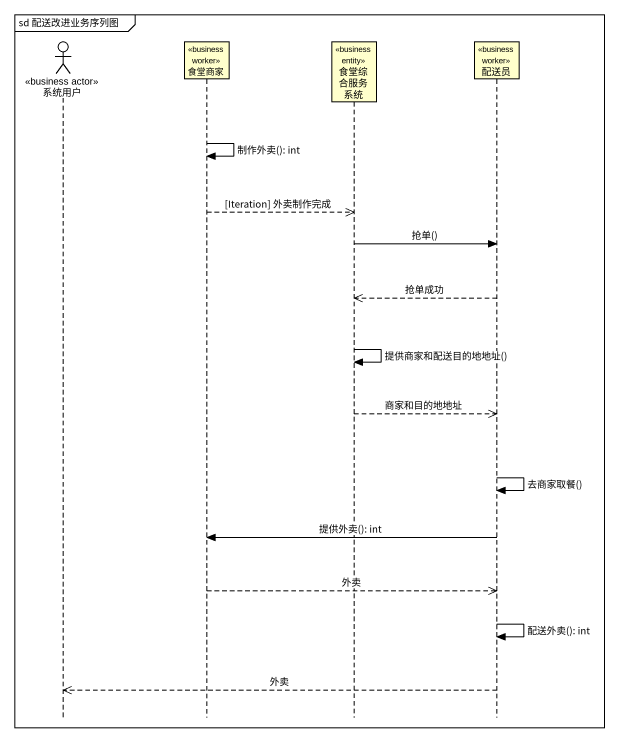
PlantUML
@startuml
mainframe sd 配送改进业务序列图
hide footbox
actor 系统用户 <<business actor>>
participant 食堂商家 <<business worker>>
participant 食堂综合服务系统 <<business entity>>
participant 配送员 <<business worker>>

食堂商家 -> 食堂商家 : 制作外卖(): int
食堂商家 -->> 食堂综合服务系统 : [Iteration] 外卖制作完成
食堂综合服务系统 -> 配送员 : 抢单()
配送员 -->> 食堂综合服务系统 : 抢单成功
食堂综合服务系统 -> 食堂综合服务系统 : 提供商家和配送目的地地址()
食堂综合服务系统 -->> 配送员 : 商家和目的地地址
配送员 -> 配送员 : 去商家取餐()
配送员 -> 食堂商家 : 提供外卖(): int
食堂商家 -->> 配送员 : 外卖
配送员 -> 配送员 : 配送外卖(): int
配送员 -->> 系统用户 : 外卖
@enduml
